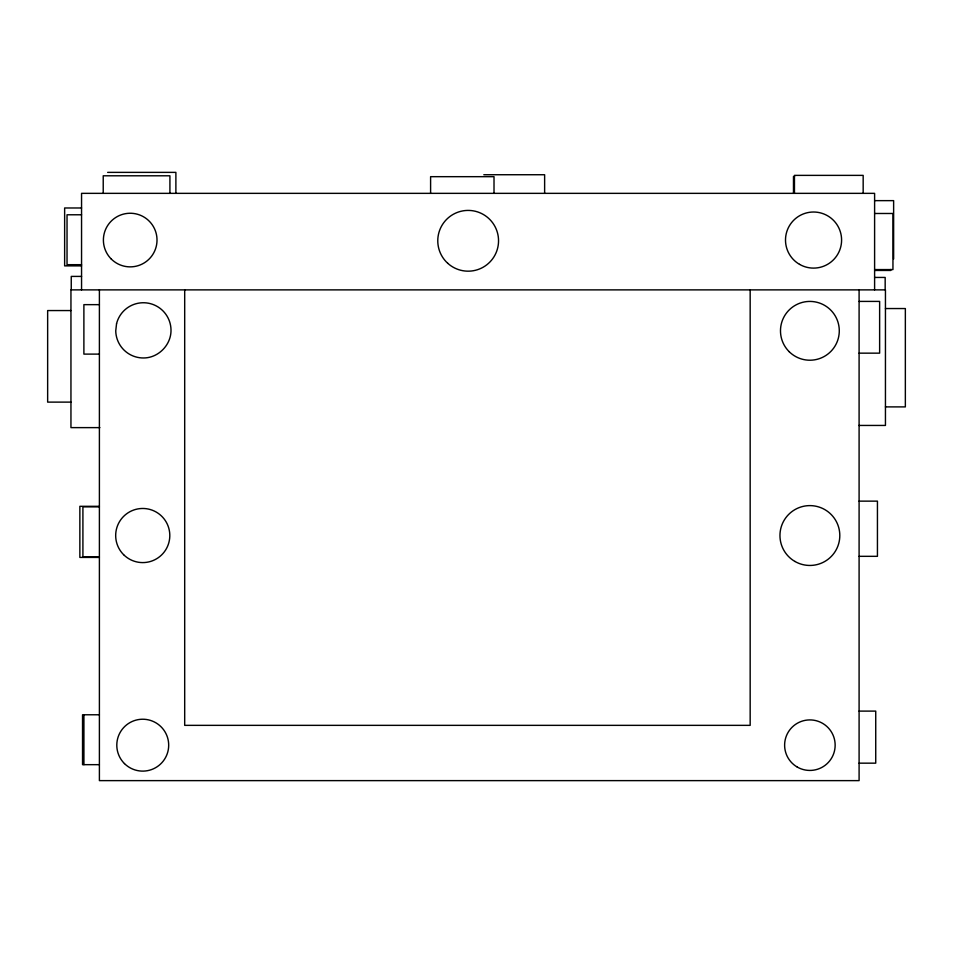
<?xml version="1.0" encoding="UTF-8"?>
<svg xmlns="http://www.w3.org/2000/svg" width="953" height="953" viewBox="0 0 953 953"><rect width="100%" height="100%" fill="white"/><g stroke="black" fill="none" stroke-linecap="round" stroke-linejoin="round"><path stroke-width="1.43" d="M107.653 172.374L175.888 172.374L175.888 193.352M483.814 174.733L544.628 174.733L544.628 193.352M794.54 176.484L793.48 176.484L793.48 193.352M874.604 200.642L893.628 200.642L893.628 259.013M81.553 207.98L64.637 207.98L64.637 265.875L81.553 265.875M874.604 213.484L892.949 213.484L892.949 269.58L874.604 269.58M81.553 214.782L67.032 214.782L67.032 264.684L81.553 264.684M874.604 270.449L890.817 270.449L890.817 269.461M81.553 276.406L71.249 276.406L71.249 289.879M874.604 277.442L885.17 277.442L885.17 289.879M859.094 301.41L879.631 301.41L879.631 353.158L859.094 353.158M99.398 304.65L83.888 304.65L83.888 354.111L99.398 354.111M885.444 308.546L905.35 308.546L905.35 406.895L885.444 406.895M70.951 310.559L47.65 310.559L47.65 402.118L70.951 402.118M858.844 425.443L885.444 425.443L885.444 289.879L70.951 289.879L70.951 427.623L99.874 427.623M859.094 501.135L877.439 501.135L877.439 556.326L859.094 556.326M99.398 506.317L79.861 506.317L79.861 557.422L99.398 557.422M99.398 506.841L82.911 506.841L82.911 556.897L99.398 556.897M859.094 711.105L875.736 711.105L875.736 763.162L859.094 763.162M99.398 714.774L82.542 714.774L82.542 764.663L99.398 764.663M874.604 289.879L874.604 193.352L81.553 193.352L81.553 289.879M863.168 193.352L863.168 175.376L794.457 175.376L794.457 193.352M859.094 289.879L859.094 780.626L99.398 780.626L99.398 289.879M750.166 289.879L750.166 725.352L184.691 725.352L184.691 289.879M494.011 193.352L494.011 176.674L430.601 176.674L430.601 193.352M169.92 193.352L169.92 175.793L103.222 175.793L103.222 193.352M83.912 714.774L83.912 764.663M116.552 323.71L115.742 330.882A27.637 27.637 0 0 0 143.915 357.971C158.698 357.768 171.385 344.593 171.004 329.798A27.637 27.637 0 0 0 116.552 323.71M111.251 259.013A26.803 26.803 0 0 0 156.101 246.994A26.803 26.803 0 0 0 123.271 214.163A26.803 26.803 0 0 0 111.251 259.013M799.531 264.35A28.042 28.042 0 0 0 841.594 240.061A28.042 28.042 0 0 0 799.531 215.771A28.042 28.042 0 0 0 799.531 264.35M447.767 263.314A30.377 30.377 0 0 0 497.859 247.196A30.377 30.377 0 0 0 458.846 211.876A30.377 30.377 0 0 0 447.767 263.314M124.462 763.591A25.957 25.957 0 0 0 167.835 751.798A25.957 25.957 0 0 0 135.934 720.134A25.957 25.957 0 0 0 124.462 763.591M123.604 554.67A27.065 27.065 0 0 0 168.884 542.543A27.065 27.065 0 0 0 135.743 509.39A27.065 27.065 0 0 0 123.604 554.67M789.096 351.609A29.4 29.4 0 0 0 838.283 338.434A29.4 29.4 0 0 0 802.271 302.423A29.4 29.4 0 0 0 789.096 351.609M794.921 561.448A29.924 29.924 0 0 0 839.807 535.526A29.924 29.924 0 0 0 794.921 509.617A29.924 29.924 0 0 0 794.921 561.448M797.256 767.058A25.266 25.266 0 0 0 835.15 745.175A25.266 25.266 0 0 0 797.256 723.291A25.266 25.266 0 0 0 797.256 767.058"/></g></svg>
